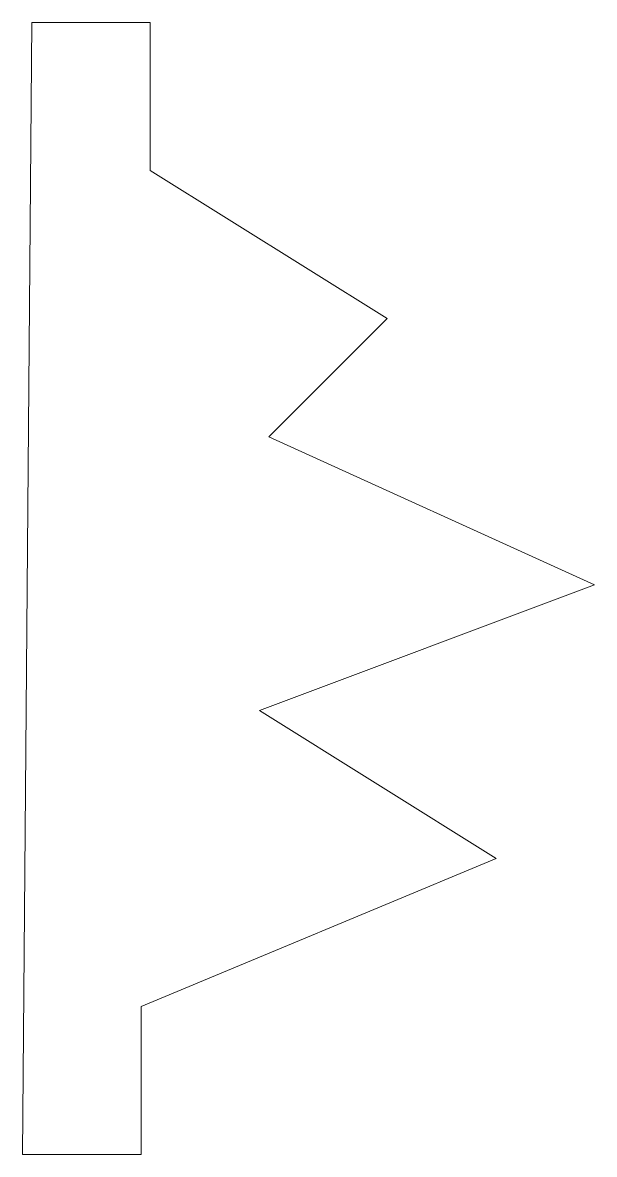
# Model space of a CAD drawing. Header units: inches. Extents: x -2.4 to 3.2, y -5.4 to 5.5.
import ezdxf

# ---------------------------------------------------------------- set-up
doc = ezdxf.new("R2010")
doc.units = ezdxf.units.IN
doc.header["$MEASUREMENT"] = 0
doc.layers.add('Layer 1', color=7, linetype='Continuous')

msp = doc.modelspace()

# ---------------------------------------------------------------- linework, layer by layer
at = {"layer": 'Layer 1', "color": 250, "lineweight": 18}
for points in [[(-2.28, 5.508), (-2.37, -5.442), (-1.225, -5.442)], [(-1.135, 5.508), (-2.28, 5.508)], [(-1.135, 5.508), (-1.135, 4.077)], [(-1.135, 4.077), (1.156, 2.645)], [(1.156, 2.645), (0.01, 1.499)], [(0.01, 1.499), (3.16, 0.068)], [(3.16, 0.068), (-0.079, -1.147)], [(-0.079, -1.147), (2.211, -2.579)], [(2.211, -2.579), (-1.225, -4.01)], [(-1.225, -4.01), (-1.225, -5.442)]]:
    msp.add_lwpolyline(points, dxfattribs=at)

doc.saveas('drawing.dxf')
